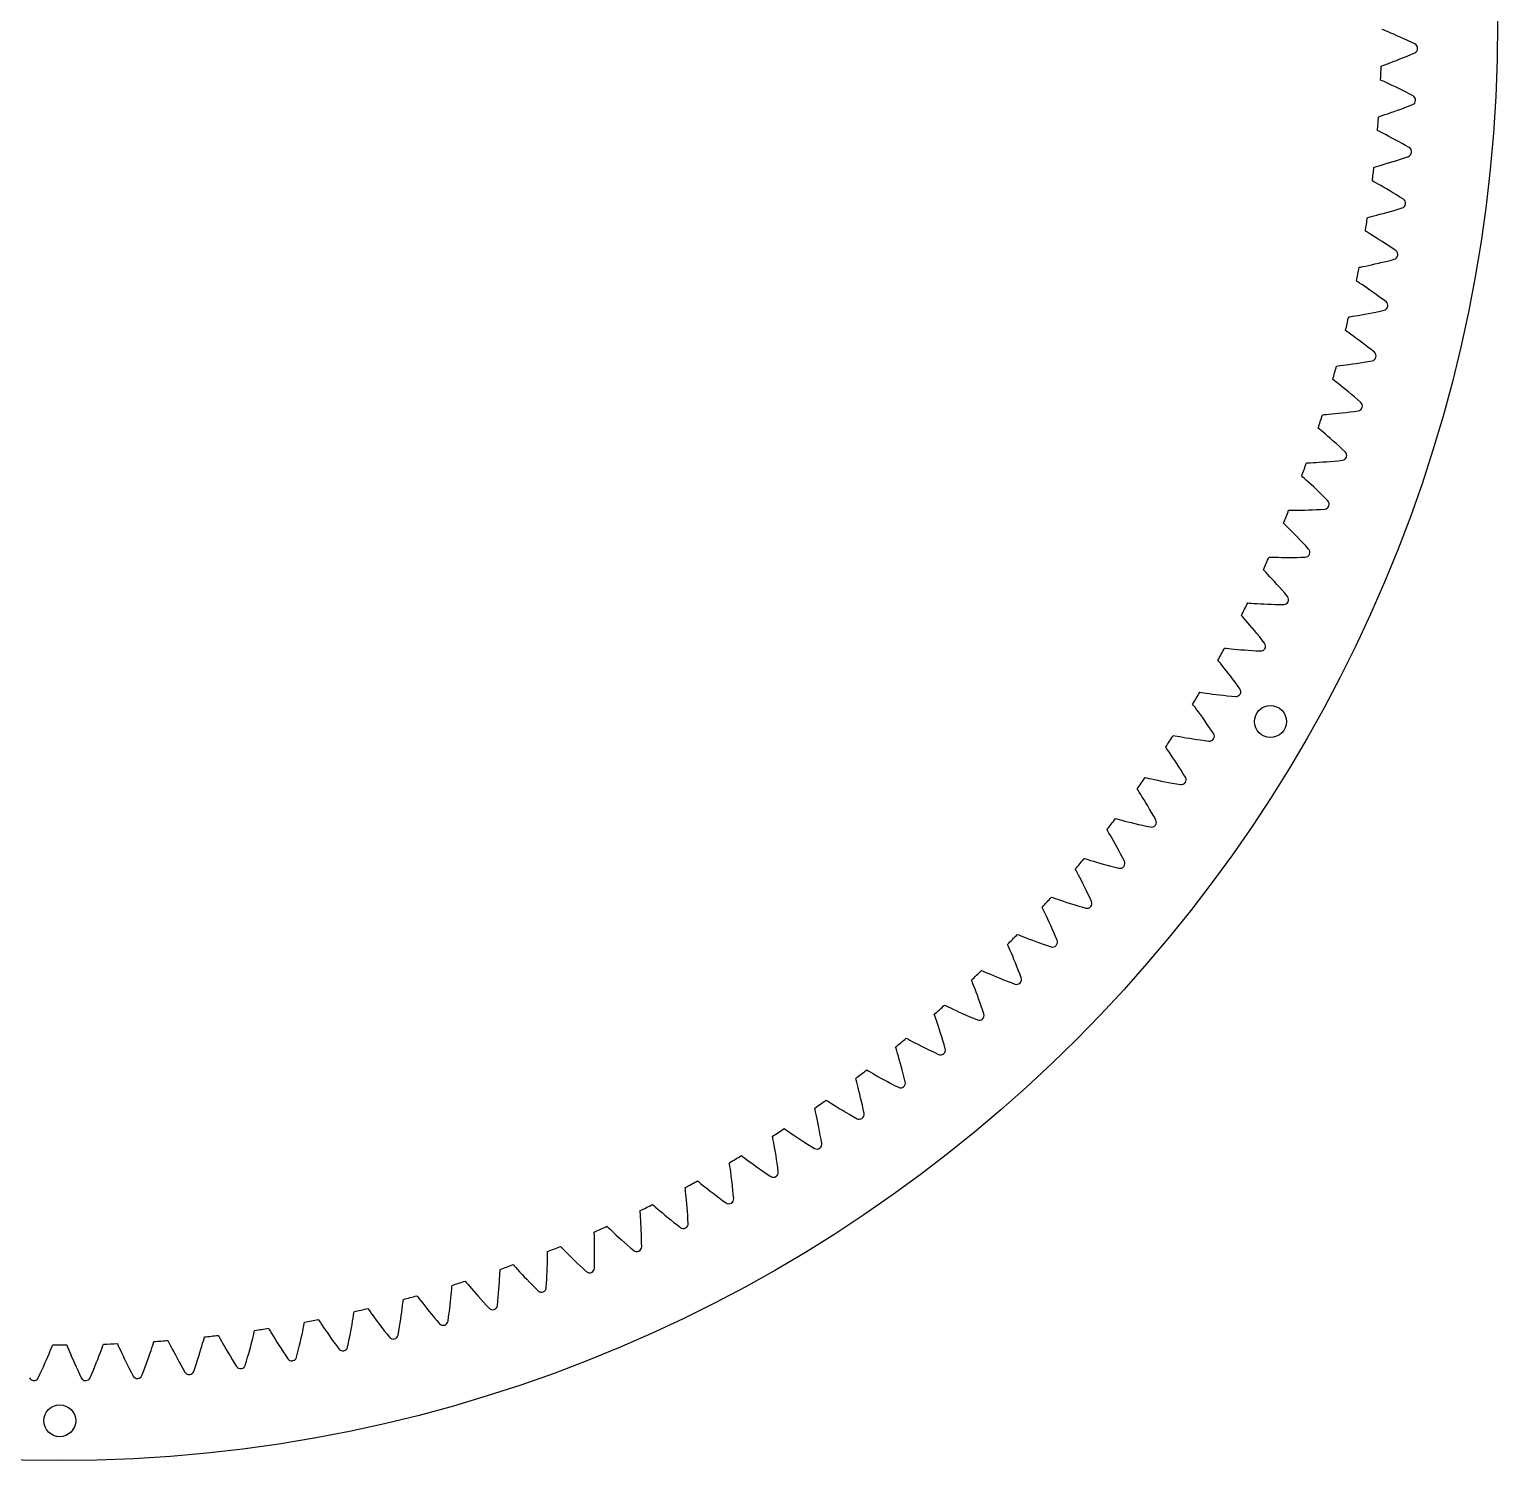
# Model space of a CAD drawing. Header units: millimetres. Extents: x -90 to 90, y -90 to 90.
# Drawn here: x -1.9 to 90.1, y -90.1 to -0.4 of the extents above; entities that cross this region are included whole.
import ezdxf

# ---------------------------------------------------------------- set-up
doc = ezdxf.new("R2010")
doc.units = ezdxf.units.MM

msp = doc.modelspace()

# ---------------------------------------------------------------- linework, layer by layer
at = {"layer": 'holes'}
for centre in [(75.853063, -43.793786), (0, -87.587573)]:
    msp.add_circle(centre, 1, dxfattribs=at)
at = {"layer": 'outer'}
msp.add_circle((0, 0), 90.087573, dxfattribs=at)
at = {"layer": 'output_ring'}
for p, q in [((82.928186, -0.474148), (82.836419, -0.437201)), ((83.062343, -0.528782), (82.928186, -0.474148)), ((83.219073, -0.593537), (83.062343, -0.528782)), ((83.392504, -0.666349), (83.219073, -0.593537)), ((83.57949, -0.746204), (83.392504, -0.666349)), ((83.778012, -0.832511), (83.57949, -0.746204)), ((83.986644, -0.924895), (83.778012, -0.832511)), ((84.204315, -1.023105), (83.986644, -0.924895)), ((84.430182, -1.12697), (84.204315, -1.023105)), ((84.663563, -1.236369), (84.430182, -1.12697)), ((84.903898, -1.350662), (84.663563, -1.236369)), ((82.792378, -2.735981), (82.885493, -2.702576)), ((82.885493, -2.702576), (83.021644, -2.653121)), ((83.021644, -2.653121), (83.180739, -2.594417)), ((83.180739, -2.594417), (83.356832, -2.528301)), ((83.356832, -2.528301), (83.54674, -2.455667)), ((83.54674, -2.455667), (83.748422, -2.377027)), ((83.748422, -2.377027), (83.960439, -2.292702)), ((83.960439, -2.292702), (84.181712, -2.202901)), ((84.181712, -2.202901), (84.411392, -2.107764)), ((84.411392, -2.107764), (84.648791, -2.007384)), ((84.648791, -2.007384), (84.893328, -1.902381)), ((82.84917, -3.650176), (82.758886, -3.609741)), ((82.981136, -3.709909), (82.84917, -3.650176)), ((83.135271, -3.780619), (82.981136, -3.709909)), ((83.305786, -3.860021), (83.135271, -3.780619)), ((83.489576, -3.946979), (83.305786, -3.860021)), ((83.684647, -4.040827), (83.489576, -3.946979)), ((83.889587, -4.141134), (83.684647, -4.040827)), ((84.103336, -4.24761), (83.889587, -4.141134)), ((84.32506, -4.36005), (84.103336, -4.24761)), ((84.554079, -4.478308), (84.32506, -4.36005)), ((84.789859, -4.601722), (84.554079, -4.478308)), ((83.595919, -5.583076), (83.811011, -5.506934)), ((83.811011, -5.506934), (84.035561, -5.425674)), ((84.035561, -5.425674), (84.268716, -5.339404)), ((84.268716, -5.339404), (84.509786, -5.248191)), ((84.509786, -5.248191), (84.758165, -5.152631)), ((82.626828, -5.905148), (82.721154, -5.875334)), ((82.721154, -5.875334), (82.859099, -5.83113)), ((82.859099, -5.83113), (83.020326, -5.778563)), ((83.020326, -5.778563), (83.198823, -5.71924)), ((83.198823, -5.71924), (83.391373, -5.653933)), ((83.391373, -5.653933), (83.595919, -5.583076)), ((82.648562, -6.820847), (82.559893, -6.776984)), ((82.778144, -6.885591), (82.648562, -6.820847)), ((82.929457, -6.962153), (82.778144, -6.885591)), ((83.096806, -7.048027), (82.929457, -6.962153)), ((83.27713, -7.141962), (83.096806, -7.048027)), ((83.468463, -7.243213), (83.27713, -7.141962)), ((83.669411, -7.351296), (83.468463, -7.243213)), ((83.878925, -7.465881), (83.669411, -7.351296)), ((84.096178, -7.58673), (83.878925, -7.465881)), ((84.3205, -7.713674), (84.096178, -7.58673)), ((84.55138, -7.846029), (84.3205, -7.713674)), ((82.340011, -9.065648), (82.43541, -9.039469)), ((82.43541, -9.039469), (82.574948, -9.000581)), ((82.574948, -9.000581), (82.73807, -8.954228)), ((82.73807, -8.954228), (82.918707, -8.901786)), ((82.918707, -8.901786), (83.113617, -8.843902)), ((83.113617, -8.843902), (83.320727, -8.780931)), ((83.320727, -8.780931), (83.538578, -8.713083)), ((83.538578, -8.713083), (83.766076, -8.640484)), ((83.766076, -8.640484), (84.002364, -8.563208)), ((84.002364, -8.563208), (84.246751, -8.481295)), ((84.246751, -8.481295), (84.498608, -8.395319)), ((82.326656, -9.981508), (82.239732, -9.93428)), ((82.453663, -10.051167), (82.326656, -9.981508)), ((82.601932, -10.133469), (82.453663, -10.051167)), ((82.765869, -10.22569), (82.601932, -10.133469)), ((82.942463, -10.326463), (82.765869, -10.22569)), ((83.129777, -10.434968), (82.942463, -10.326463)), ((83.326438, -10.550669), (83.129777, -10.434968)), ((83.531409, -10.673194), (83.326438, -10.550669)), ((83.743874, -10.802277), (83.531409, -10.673194)), ((83.963169, -10.937719), (83.743874, -10.802277)), ((84.188811, -11.07882), (83.963169, -10.937719)), ((82.923251, -11.965899), (83.143541, -11.906445)), ((83.143541, -11.906445), (83.373652, -11.842614)), ((83.373652, -11.842614), (83.612727, -11.774445)), ((83.612727, -11.774445), (83.860072, -11.701953)), ((83.860072, -11.701953), (84.115037, -11.625686)), ((81.932349, -12.212843), (82.028681, -12.190337)), ((82.028681, -12.190337), (82.169606, -12.156822)), ((82.169606, -12.156822), (82.334384, -12.116751)), ((82.334384, -12.116751), (82.516897, -12.071267)), ((82.516897, -12.071267), (82.713881, -12.020891)), ((82.713881, -12.020891), (82.923251, -11.965899)), ((81.883924, -13.127519), (81.798873, -13.076997)), ((82.008169, -13.201992), (81.883924, -13.127519)), ((82.153178, -13.289913), (82.008169, -13.201992)), ((82.313462, -13.388346), (82.153178, -13.289913)), ((82.486066, -13.495808), (82.313462, -13.388346)), ((82.669087, -13.611408), (82.486066, -13.495808)), ((82.861172, -13.734557), (82.669087, -13.611408)), ((83.0613, -13.864843), (82.861172, -13.734557)), ((83.268665, -14.001969), (83.0613, -13.864843)), ((83.482611, -14.145712), (83.268665, -14.001969)), ((83.702682, -14.295352), (83.482611, -14.145712)), ((81.404441, -15.342114), (81.501564, -15.323314)), ((81.501564, -15.323314), (81.643669, -15.295222)), ((81.643669, -15.295222), (81.80986, -15.261492)), ((81.80986, -15.261492), (81.993982, -15.223031)), ((81.993982, -15.223031), (82.192751, -15.180237)), ((82.192751, -15.180237), (82.404074, -15.133306)), ((82.404074, -15.133306), (82.626479, -15.082333)), ((82.626479, -15.082333), (82.858867, -15.027362)), ((82.858867, -15.027362), (83.100377, -14.9684)), ((83.100377, -14.9684), (83.350318, -14.905435)), ((83.350318, -14.905435), (83.608017, -14.838991)), ((81.321016, -16.254264), (81.237962, -16.200521)), ((81.442318, -16.333442), (81.321016, -16.254264)), ((81.583852, -16.426852), (81.442318, -16.333442)), ((81.740249, -16.531352), (81.583852, -16.426852)), ((81.90861, -16.645346), (81.740249, -16.531352)), ((82.087069, -16.767872), (81.90861, -16.645346)), ((82.274296, -16.898287), (82.087069, -16.767872)), ((82.469286, -17.036144), (82.274296, -16.898287)), ((82.671247, -17.181112), (82.469286, -17.036144)), ((82.87953, -17.332944), (82.671247, -17.181112)), ((83.093709, -17.490903), (82.87953, -17.332944)), ((80.997908, -18.411173), (81.16527, -18.383834)), ((81.16527, -18.383834), (81.35073, -18.352454)), ((81.35073, -18.352454), (81.550992, -18.317305)), ((81.550992, -18.317305), (81.763957, -18.278502)), ((81.763957, -18.278502), (81.988152, -18.236086)), ((81.988152, -18.236086), (82.222474, -18.190056)), ((82.222474, -18.190056), (82.466066, -18.140388)), ((82.466066, -18.140388), (82.718235, -18.087043)), ((82.718235, -18.087043), (82.97829, -18.030518)), ((80.638759, -19.357154), (80.557824, -19.300269)), ((80.75706, -18.448868), (80.854831, -18.433803)), ((80.854831, -18.433803), (80.997908, -18.411173)), ((80.756938, -19.440919), (80.638759, -19.357154)), ((80.894791, -19.539682), (80.756938, -19.440919)), ((81.04707, -19.650095), (80.894791, -19.539682)), ((81.210942, -19.770455), (81.04707, -19.650095)), ((81.384576, -19.899726), (81.210942, -19.770455)), ((81.566671, -20.037218), (81.384576, -19.899726)), ((81.756238, -20.182441), (81.566671, -20.037218)), ((81.952498, -20.335039), (81.756238, -20.182441)), ((82.154812, -20.494737), (81.952498, -20.335039)), ((82.362783, -20.660784), (82.154812, -20.494737)), ((79.991157, -21.528546), (80.089433, -21.517237)), ((80.089433, -21.517237), (80.233272, -21.500104)), ((80.233272, -21.500104), (80.401558, -21.479195)), ((80.401558, -21.479195), (80.588084, -21.454942)), ((80.588084, -21.454942), (80.789546, -21.427489)), ((80.789546, -21.427489), (81.003841, -21.396872)), ((81.003841, -21.396872), (81.229495, -21.363074)), ((81.229495, -21.363074), (81.465409, -21.326053)), ((81.465409, -21.326053), (81.710724, -21.285752)), ((81.710724, -21.285752), (81.964751, -21.242104)), ((81.964751, -21.242104), (82.22678, -21.195582)), ((79.838153, -22.431634), (79.759456, -22.371691)), ((79.953037, -22.519865), (79.838153, -22.431634)), ((80.087006, -22.623835), (79.953037, -22.519865)), ((80.234944, -22.74), (80.087006, -22.623835)), ((80.394085, -22.866549), (80.234944, -22.74)), ((80.562641, -23.002375), (80.394085, -22.866549)), ((80.739335, -23.14674), (80.562641, -23.002375)), ((80.923201, -23.299119), (80.739335, -23.14674)), ((81.113472, -23.459121), (80.923201, -23.299119)), ((81.309521, -23.626452), (81.113472, -23.459121)), ((81.51098, -23.800343), (81.309521, -23.626452)), ((79.107855, -24.576628), (79.206493, -24.569091)), ((79.206493, -24.569091), (79.350883, -24.557481)), ((79.350883, -24.557481), (79.519846, -24.543033)), ((79.519846, -24.543033), (79.707164, -24.525942)), ((79.707164, -24.525942), (79.909529, -24.506226)), ((79.909529, -24.506226), (80.12484, -24.483839)), ((80.12484, -24.483839), (80.351623, -24.458709)), ((80.351623, -24.458709), (80.588782, -24.430751)), ((80.588782, -24.430751), (80.835461, -24.399876)), ((80.835461, -24.399876), (81.090973, -24.365991)), ((81.090973, -24.365991), (81.354592, -24.329539)), ((78.920373, -25.473193), (78.84403, -25.410279)), ((79.031794, -25.565759), (78.920373, -25.473193)), ((79.161682, -25.674784), (79.031794, -25.565759)), ((79.305062, -25.796531), (79.161682, -25.674784)), ((79.459239, -25.929082), (79.305062, -25.796531)), ((79.622469, -26.071265), (79.459239, -25.929082)), ((79.793504, -26.222292), (79.622469, -26.071265)), ((79.971398, -26.381601), (79.793504, -26.222292)), ((80.155401, -26.548774), (79.971398, -26.381601)), ((80.344897, -26.723491), (80.155401, -26.548774)), ((78.108452, -27.588641), (78.207307, -27.584887)), ((78.207307, -27.584887), (78.352035, -27.578816)), ((78.352035, -27.578816), (78.521428, -27.57085)), ((78.521428, -27.57085), (78.709263, -27.560947)), ((78.709263, -27.560947), (78.912235, -27.548996)), ((78.912235, -27.548996), (79.128245, -27.534873)), ((79.128245, -27.534873), (79.355825, -27.518448)), ((79.355825, -27.518448), (79.59388, -27.499594)), ((79.59388, -27.499594), (79.84156, -27.47819)), ((79.84156, -27.47819), (80.098183, -27.454116)), ((80.098183, -27.454116), (80.363005, -27.427788)), ((80.539547, -26.904971), (80.344897, -26.723491)), ((77.886767, -28.477366), (77.81289, -28.411575)), ((77.99456, -28.574132), (77.886767, -28.477366)), ((78.120177, -28.688052), (77.99456, -28.574132)), ((78.258788, -28.815202), (78.120177, -28.688052)), ((78.407776, -28.953561), (78.258788, -28.815202)), ((78.565439, -29.101892), (78.407776, -28.953561)), ((78.730564, -29.259359), (78.565439, -29.101892)), ((78.902226, -29.425365), (78.730564, -29.259359)), ((79.079691, -29.599463), (78.902226, -29.425365)), ((79.262356, -29.78131), (79.079691, -29.599463)), ((79.449912, -29.970112), (79.262356, -29.78131)), ((76.994415, -30.560163), (77.09334, -30.560198)), ((77.09334, -30.560198), (77.238195, -30.559675)), ((77.238195, -30.559675), (77.407768, -30.558203)), ((77.407768, -30.558203), (77.595845, -30.555502)), ((77.595845, -30.555502), (77.799126, -30.551334)), ((77.799126, -30.551334), (78.015518, -30.545495)), ((78.015518, -30.545495), (78.24356, -30.537799)), ((78.24356, -30.537799), (78.482163, -30.528078)), ((78.482163, -30.528078), (78.730481, -30.516176)), ((78.730481, -30.516176), (78.987838, -30.501949)), ((78.987838, -30.501949), (79.253474, -30.485784)), ((76.738851, -31.439745), (76.667548, -31.371172)), ((76.842859, -31.540569), (76.738851, -31.439745)), ((76.96402, -31.659217), (76.842859, -31.540569)), ((77.09766, -31.791582), (76.96402, -31.659217)), ((77.241238, -31.935546), (77.09766, -31.791582)), ((77.393105, -32.089807), (77.241238, -31.935546)), ((77.552077, -32.253484), (77.393105, -32.089807)), ((77.717254, -32.425943), (77.552077, -32.253484)), ((77.88792, -32.606711), (77.717254, -32.425943)), ((78.063486, -32.795421), (77.88792, -32.606711)), ((78.243673, -32.991269), (78.063486, -32.795421)), ((75.767377, -33.486834), (75.866229, -33.490658)), ((75.866229, -33.490658), (76.010997, -33.495684)), ((76.010997, -33.495684), (76.180502, -33.500708)), ((76.180502, -33.500708), (76.368544, -33.505212)), ((76.368544, -33.505212), (76.571836, -33.508834)), ((76.571836, -33.508834), (76.788293, -33.511288)), ((76.788293, -33.511288), (77.016462, -33.512332)), ((77.016462, -33.512332), (77.255262, -33.511757)), ((77.255262, -33.511757), (77.503854, -33.509375)), ((77.503854, -33.509375), (77.761567, -33.505017)), ((77.761567, -33.505017), (78.027627, -33.499038)), ((75.47831, -34.355982), (75.409687, -34.284728)), ((75.57838, -34.460715), (75.47831, -34.355982)), ((75.694908, -34.583917), (75.57838, -34.460715)), ((75.823379, -34.721304), (75.694908, -34.583917)), ((75.961338, -34.870662), (75.823379, -34.721304)), ((76.107185, -35.030627), (75.961338, -34.870662)), ((76.259771, -35.200272), (76.107185, -35.030627)), ((76.418222, -35.378932), (76.259771, -35.200272)), ((76.581838, -35.566104), (76.418222, -35.378932)), ((76.750047, -35.7614), (76.581838, -35.566104)), ((76.9226, -35.964006), (76.750047, -35.7614)), ((74.42914, -36.364358), (74.527773, -36.371966)), ((74.527773, -36.371966), (74.672242, -36.382533)), ((74.672242, -36.382533), (74.841431, -36.394046)), ((74.841431, -36.394046), (75.029162, -36.40575)), ((75.029162, -36.40575), (75.232166, -36.417156)), ((75.232166, -36.417156), (75.44837, -36.427898)), ((75.44837, -36.427898), (75.676332, -36.437681)), ((75.676332, -36.437681), (75.914979, -36.446253)), ((75.914979, -36.446253), (76.16348, -36.453395)), ((76.16348, -36.453395), (76.42117, -36.458911)), ((76.42117, -36.458911), (76.687264, -36.463127)), ((74.106995, -37.221796), (74.041151, -37.147967)), ((74.20298, -37.330286), (74.106995, -37.221796)), ((74.314703, -37.457861), (74.20298, -37.330286)), ((74.437818, -37.600067), (74.314703, -37.457861)), ((74.569955, -37.7546), (74.437818, -37.600067)), ((74.709567, -37.920034), (74.569955, -37.7546)), ((74.855544, -38.095399), (74.709567, -37.920034)), ((75.007035, -38.279997), (74.855544, -38.095399)), ((75.163362, -38.473298), (75.007035, -38.279997)), ((75.323967, -38.674894), (75.163362, -38.473298)), ((72.981668, -39.188513), (73.079937, -39.199893)), ((73.079937, -39.199893), (73.223896, -39.215986)), ((73.223896, -39.215986), (73.392519, -39.233971)), ((73.392519, -39.233971), (73.579665, -39.252857)), ((73.579665, -39.252857), (73.782082, -39.27203)), ((73.782082, -39.27203), (73.997717, -39.291045)), ((73.997717, -39.291045), (74.225137, -39.309553)), ((74.225137, -39.309553), (74.46328, -39.32726)), ((74.46328, -39.32726), (74.711325, -39.343914)), ((74.711325, -39.343914), (74.968615, -39.359296)), ((74.968615, -39.359296), (75.234352, -39.373701)), ((75.488633, -38.88396), (75.323967, -38.674894)), ((72.626917, -40.032983), (72.563949, -39.956685)), ((72.718676, -40.145069), (72.626917, -40.032983)), ((72.825431, -40.27683), (72.718676, -40.145069)), ((72.943009, -40.423648), (72.825431, -40.27683)), ((73.06913, -40.583128), (72.943009, -40.423648)), ((73.202303, -40.753788), (73.06913, -40.583128)), ((73.341455, -40.934616), (73.202303, -40.753788)), ((73.485765, -41.12488), (73.341455, -40.934616)), ((73.634573, -41.324028), (73.485765, -41.12488)), ((73.787339, -41.531627), (73.634573, -41.324028)), ((71.427086, -41.955153), (71.524847, -41.970289)), ((71.524847, -41.970289), (71.668083, -41.991884)), ((71.668083, -41.991884), (71.835894, -42.016315)), ((71.835894, -42.016315), (72.022179, -42.042354)), ((72.022179, -42.042354), (72.223714, -42.069266)), ((72.223714, -42.069266), (72.438462, -42.096528)), ((72.438462, -42.096528), (72.665005, -42.123732)), ((72.665005, -42.123732), (72.902296, -42.150548)), ((72.902296, -42.150548), (73.149521, -42.176691)), ((73.149521, -42.176691), (73.406033, -42.201916)), ((73.406033, -42.201916), (73.671023, -42.22649)), ((73.943876, -41.746848), (73.787339, -41.531627)), ((71.04025, -42.785415), (70.98025, -42.706762)), ((71.127648, -42.900934), (71.04025, -42.785415)), ((71.229277, -43.036687), (71.127648, -42.900934)), ((71.341146, -43.187901), (71.229277, -43.036687)), ((71.461065, -43.352095), (71.341146, -43.187901)), ((71.587604, -43.52773), (71.461065, -43.352095)), ((71.719728, -43.713756), (71.587604, -43.52773)), ((71.856644, -43.909408), (71.719728, -43.713756)), ((71.997716, -44.114109), (71.856644, -43.909408)), ((72.142417, -44.327408), (71.997716, -44.114109)), ((69.767674, -44.660218), (69.864783, -44.679087)), ((69.864783, -44.679087), (70.007088, -44.706153)), ((70.007088, -44.706153), (70.17384, -44.736993)), ((70.17384, -44.736993), (70.358991, -44.770149)), ((70.358991, -44.770149), (70.559347, -44.804761)), ((70.559347, -44.804761), (70.772893, -44.840228)), ((70.772893, -44.840228), (70.998228, -44.87609)), ((70.998228, -44.87609), (71.234317, -44.911974)), ((71.234317, -44.911974), (71.48036, -44.947568)), ((71.48036, -44.947568), (71.735718, -44.9826)), ((71.735718, -44.9826), (71.999572, -45.017305)), ((72.290596, -44.548466), (72.142417, -44.327408)), ((69.349321, -45.475054), (69.292378, -45.39416)), ((69.43223, -45.593836), (69.349321, -45.475054)), ((69.528585, -45.733382), (69.43223, -45.593836)), ((69.634579, -45.888769), (69.528585, -45.733382)), ((69.748122, -46.057436), (69.634579, -45.888769)), ((69.867841, -46.23779), (69.748122, -46.057436)), ((69.992743, -46.428739), (69.867841, -46.23779)), ((70.122064, -46.629492), (69.992743, -46.428739)), ((70.255191, -46.839447), (70.122064, -46.629492)), ((70.391617, -47.058131), (70.255191, -46.839447)), ((68.005869, -47.299738), (68.102184, -47.322313)), ((68.102184, -47.322313), (68.243347, -47.354809)), ((68.243347, -47.354809), (68.408796, -47.392014)), ((68.408796, -47.392014), (68.592541, -47.432238)), ((68.592541, -47.432238), (68.791424, -47.474498)), ((68.791424, -47.474498), (69.003455, -47.518118)), ((69.003455, -47.518118), (69.227252, -47.562585)), ((69.227252, -47.562585), (69.461793, -47.607486)), ((69.461793, -47.607486), (69.706292, -47.652477)), ((69.706292, -47.652477), (69.96012, -47.697265)), ((69.96012, -47.697265), (70.222452, -47.74205)), ((70.53122, -47.284703), (70.391617, -47.058131)), ((67.556612, -48.097952), (67.502809, -48.014937)), ((67.634911, -48.219822), (67.556612, -48.097952)), ((67.72585, -48.362957), (67.634911, -48.219822)), ((67.825815, -48.52229), (67.72585, -48.362957)), ((67.932814, -48.695182), (67.825815, -48.52229)), ((68.045537, -48.879989), (67.932814, -48.695182)), ((68.163033, -49.075582), (68.045537, -48.879989)), ((68.28457, -49.281141), (68.163033, -49.075582)), ((68.409558, -49.496041), (68.28457, -49.281141)), ((68.537507, -49.71979), (68.409558, -49.496041)), ((65.664755, -50.65026), (65.614171, -50.565245)), ((66.144256, -49.869839), (66.239636, -49.896087)), ((66.239636, -49.896087), (66.379451, -49.933966)), ((66.379451, -49.933966), (66.543352, -49.977481)), ((66.543352, -49.977481), (66.725422, -50.024713)), ((66.725422, -50.024713), (66.92254, -50.07456)), ((66.92254, -50.07456), (67.132745, -50.12627)), ((67.132745, -50.12627), (67.354674, -50.179276)), ((67.354674, -50.179276), (67.587324, -50.233127)), ((67.587324, -50.233127), (67.82992, -50.287451)), ((67.82992, -50.287451), (68.081846, -50.341927)), ((68.081846, -50.341927), (68.34227, -50.396728)), ((68.66833, -49.951543), (68.537507, -49.71979)), ((65.738328, -50.77504), (65.664755, -50.65026)), ((65.823718, -50.921552), (65.738328, -50.77504)), ((65.917507, -51.084598), (65.823718, -50.921552)), ((66.017805, -51.261461), (65.917507, -51.084598)), ((66.123366, -51.45045), (66.017805, -51.261461)), ((66.233285, -51.6504), (66.123366, -51.45045)), ((64.185566, -52.36675), (64.279871, -52.396632)), ((64.279871, -52.396632), (64.418133, -52.439838)), ((66.346859, -51.860464), (66.233285, -51.6504)), ((66.463524, -52.079993), (66.346859, -51.860464)), ((66.582809, -52.308479), (66.463524, -52.079993)), ((66.704659, -52.545072), (66.582809, -52.308479)), ((63.676525, -53.128231), (63.629235, -53.041341)), ((63.745265, -53.255738), (63.676525, -53.128231)), ((63.824981, -53.405413), (63.745265, -53.255738)), ((64.418133, -52.439838), (64.580248, -52.489599)), ((64.580248, -52.489599), (64.760374, -52.54377)), ((64.760374, -52.54377), (64.955439, -52.601131)), ((64.955439, -52.601131), (65.163509, -52.660854)), ((65.163509, -52.660854), (65.383245, -52.722321)), ((65.383245, -52.722321), (65.613661, -52.785044)), ((65.613661, -52.785044), (65.853998, -52.84862)), ((65.853998, -52.84862), (66.103653, -52.912706)), ((66.103653, -52.912706), (66.361787, -52.977442)), ((63.912455, -53.571932), (63.824981, -53.405413)), ((64.005906, -53.752507), (63.912455, -53.571932)), ((64.104151, -53.9454), (64.005906, -53.752507)), ((64.20633, -54.149414), (64.104151, -53.9454)), ((64.311775, -54.363674), (64.20633, -54.149414)), ((62.132676, -54.786805), (62.225767, -54.820277)), ((62.225767, -54.820277), (62.362272, -54.868747)), ((62.362272, -54.868747), (62.522362, -54.924681)), ((62.522362, -54.924681), (62.700282, -54.985712)), ((62.700282, -54.985712), (62.893006, -55.050502)), ((62.893006, -55.050502), (63.098636, -55.118151)), ((63.098636, -55.118151), (63.315856, -55.18799)), ((63.315856, -55.18799), (63.543701, -55.259492)), ((64.419946, -54.58751), (64.311775, -54.363674)), ((64.530392, -54.820398), (64.419946, -54.58751)), ((64.64309, -55.061484), (64.530392, -54.820398)), ((61.594842, -55.52823), (61.550914, -55.439592)), ((61.658647, -55.658276), (61.594842, -55.52823)), ((61.732572, -55.810895), (61.658647, -55.658276)), ((61.813604, -55.980641), (61.732572, -55.810895)), ((61.900069, -56.164664), (61.813604, -55.980641)), ((63.543701, -55.259492), (63.781426, -55.332227)), ((63.781426, -55.332227), (64.028444, -55.405829)), ((64.028444, -55.405829), (64.283908, -55.480404)), ((61.990854, -56.361178), (61.900069, -56.164664)), ((62.085143, -56.568956), (61.990854, -56.361178)), ((62.182304, -56.787097), (62.085143, -56.568956)), ((62.281822, -57.014913), (62.182304, -56.787097)), ((62.383267, -57.25186), (62.281822, -57.014913)), ((59.422759, -57.846733), (59.382259, -57.756478)), ((59.481537, -57.979127), (59.422759, -57.846733)), ((59.988598, -57.126453), (60.080338, -57.163466)), ((60.080338, -57.163466), (60.214887, -57.217129)), ((60.214887, -57.217129), (60.372717, -57.279154)), ((60.372717, -57.279154), (60.548168, -57.346954)), ((60.548168, -57.346954), (60.738269, -57.419079)), ((60.738269, -57.419079), (60.941157, -57.494554)), ((60.941157, -57.494554), (61.155543, -57.572662)), ((61.155543, -57.572662), (61.380482, -57.652839)), ((61.380482, -57.652839), (61.615247, -57.734626)), ((61.615247, -57.734626), (61.859264, -57.817635)), ((61.859264, -57.817635), (62.111684, -57.901941)), ((62.486648, -57.497086), (62.383267, -57.25186)), ((59.549561, -58.134466), (59.481537, -57.979127)), ((59.624032, -58.307192), (59.549561, -58.134466)), ((59.703385, -58.494391), (59.624032, -58.307192)), ((59.786576, -58.694239), (59.703385, -58.494391)), ((59.872838, -58.905476), (59.786576, -58.694239)), ((57.756478, -59.382259), (57.846733, -59.422759)), ((57.846733, -59.422759), (57.979127, -59.481537)), ((57.979127, -59.481537), (58.134466, -59.549561)), ((58.134466, -59.549561), (58.307192, -59.624032)), ((58.307192, -59.624032), (58.494391, -59.703385)), ((58.494391, -59.703385), (58.694239, -59.786576)), ((58.694239, -59.786576), (58.905476, -59.872838)), ((59.961573, -59.127178), (59.872838, -58.905476)), ((60.052292, -59.358638), (59.961573, -59.127178)), ((60.144586, -59.599297), (60.052292, -59.358638)), ((60.238499, -59.848303), (60.144586, -59.599297)), ((57.163466, -60.080338), (57.126453, -59.988598)), ((57.217129, -60.214887), (57.163466, -60.080338)), ((57.279154, -60.372717), (57.217129, -60.214887)), ((57.346954, -60.548168), (57.279154, -60.372717)), ((57.419079, -60.738269), (57.346954, -60.548168)), ((58.905476, -59.872838), (59.127178, -59.961573)), ((59.127178, -59.961573), (59.358638, -60.052292)), ((59.358638, -60.052292), (59.599297, -60.144586)), ((59.599297, -60.144586), (59.848303, -60.238499)), ((55.439592, -61.550914), (55.52823, -61.594842)), ((55.52823, -61.594842), (55.658276, -61.658647)), ((57.494554, -60.941157), (57.419079, -60.738269)), ((57.572662, -61.155543), (57.494554, -60.941157)), ((57.652839, -61.380482), (57.572662, -61.155543)), ((57.734626, -61.615247), (57.652839, -61.380482)), ((57.817635, -61.859264), (57.734626, -61.615247)), ((54.820277, -62.225767), (54.786805, -62.132676)), ((54.868747, -62.362272), (54.820277, -62.225767)), ((54.924681, -62.522362), (54.868747, -62.362272)), ((54.985712, -62.700282), (54.924681, -62.522362)), ((55.658276, -61.658647), (55.810895, -61.732572)), ((55.810895, -61.732572), (55.980641, -61.813604)), ((55.980641, -61.813604), (56.164664, -61.900069)), ((56.164664, -61.900069), (56.361178, -61.990854)), ((56.361178, -61.990854), (56.568956, -62.085143)), ((56.568956, -62.085143), (56.787097, -62.182304)), ((56.787097, -62.182304), (57.014913, -62.281822)), ((57.014913, -62.281822), (57.25186, -62.383267)), ((57.25186, -62.383267), (57.497086, -62.486648)), ((57.901941, -62.111684), (57.817635, -61.859264)), ((55.050502, -62.893006), (54.985712, -62.700282)), ((55.118151, -63.098636), (55.050502, -62.893006)), ((55.18799, -63.315856), (55.118151, -63.098636)), ((55.259492, -63.543701), (55.18799, -63.315856)), ((52.396632, -64.279871), (52.36675, -64.185566)), ((52.439838, -64.418133), (52.396632, -64.279871)), ((53.041341, -63.629235), (53.128231, -63.676525)), ((53.128231, -63.676525), (53.255738, -63.745265)), ((53.255738, -63.745265), (53.405413, -63.824981)), ((53.405413, -63.824981), (53.571932, -63.912455)), ((53.571932, -63.912455), (53.752507, -64.005906)), ((53.752507, -64.005906), (53.9454, -64.104151)), ((53.9454, -64.104151), (54.149414, -64.20633)), ((54.149414, -64.20633), (54.363674, -64.311775)), ((54.363674, -64.311775), (54.58751, -64.419946)), ((55.332227, -63.781426), (55.259492, -63.543701)), ((55.405829, -64.028444), (55.332227, -63.781426)), ((55.480404, -64.283908), (55.405829, -64.028444)), ((52.489599, -64.580248), (52.439838, -64.418133)), ((52.54377, -64.760374), (52.489599, -64.580248)), ((52.601131, -64.955439), (52.54377, -64.760374)), ((52.660854, -65.163509), (52.601131, -64.955439)), ((52.722321, -65.383245), (52.660854, -65.163509)), ((54.58751, -64.419946), (54.820398, -64.530392)), ((54.820398, -64.530392), (55.061484, -64.64309)), ((49.896087, -66.239636), (49.869839, -66.144256)), ((50.565245, -65.614171), (50.65026, -65.664755)), ((50.65026, -65.664755), (50.77504, -65.738328)), ((50.77504, -65.738328), (50.921552, -65.823718)), ((50.921552, -65.823718), (51.084598, -65.917507)), ((51.084598, -65.917507), (51.261461, -66.017805)), ((51.261461, -66.017805), (51.45045, -66.123366)), ((51.45045, -66.123366), (51.6504, -66.233285)), ((52.785044, -65.613661), (52.722321, -65.383245)), ((52.84862, -65.853998), (52.785044, -65.613661)), ((52.912706, -66.103653), (52.84862, -65.853998)), ((52.977442, -66.361787), (52.912706, -66.103653)), ((49.933966, -66.379451), (49.896087, -66.239636)), ((49.977481, -66.543352), (49.933966, -66.379451)), ((50.024713, -66.725422), (49.977481, -66.543352)), ((50.07456, -66.92254), (50.024713, -66.725422)), ((50.12627, -67.132745), (50.07456, -66.92254)), ((50.179276, -67.354674), (50.12627, -67.132745)), ((51.6504, -66.233285), (51.860464, -66.346859)), ((51.860464, -66.346859), (52.079993, -66.463524)), ((52.079993, -66.463524), (52.308479, -66.582809)), ((52.308479, -66.582809), (52.545072, -66.704659)), ((47.322313, -68.102184), (47.299738, -68.005869)), ((48.014937, -67.502809), (48.097952, -67.556612)), ((48.097952, -67.556612), (48.219822, -67.634911)), ((48.219822, -67.634911), (48.362957, -67.72585)), ((48.362957, -67.72585), (48.52229, -67.825815)), ((48.52229, -67.825815), (48.695182, -67.932814)), ((48.695182, -67.932814), (48.879989, -68.045537)), ((48.879989, -68.045537), (49.075582, -68.163033)), ((50.233127, -67.587324), (50.179276, -67.354674)), ((50.287451, -67.82992), (50.233127, -67.587324)), ((50.341927, -68.081846), (50.287451, -67.82992)), ((47.354809, -68.243347), (47.322313, -68.102184)), ((47.392014, -68.408796), (47.354809, -68.243347)), ((47.432238, -68.592541), (47.392014, -68.408796)), ((47.474498, -68.791424), (47.432238, -68.592541)), ((47.518118, -69.003455), (47.474498, -68.791424)), ((49.075582, -68.163033), (49.281141, -68.28457)), ((49.281141, -68.28457), (49.496041, -68.409558)), ((49.496041, -68.409558), (49.71979, -68.537507)), ((49.71979, -68.537507), (49.951543, -68.66833)), ((50.396728, -68.34227), (50.341927, -68.081846)), ((44.679087, -69.864783), (44.660218, -69.767674)), ((44.706153, -70.007088), (44.679087, -69.864783)), ((45.39416, -69.292378), (45.475054, -69.349321)), ((45.475054, -69.349321), (45.593836, -69.43223)), ((45.593836, -69.43223), (45.733382, -69.528585)), ((45.733382, -69.528585), (45.888769, -69.634579)), ((45.888769, -69.634579), (46.057436, -69.748122)), ((46.057436, -69.748122), (46.23779, -69.867841)), ((46.23779, -69.867841), (46.428739, -69.992743)), ((47.562585, -69.227252), (47.518118, -69.003455)), ((47.607486, -69.461793), (47.562585, -69.227252)), ((47.652477, -69.706292), (47.607486, -69.461793)), ((47.697265, -69.96012), (47.652477, -69.706292)), ((44.736993, -70.17384), (44.706153, -70.007088)), ((44.770149, -70.358991), (44.736993, -70.17384)), ((44.804761, -70.559347), (44.770149, -70.358991)), ((44.840228, -70.772893), (44.804761, -70.559347)), ((44.87609, -70.998228), (44.840228, -70.772893)), ((46.428739, -69.992743), (46.629492, -70.122064)), ((46.629492, -70.122064), (46.839447, -70.255191)), ((46.839447, -70.255191), (47.058131, -70.391617)), ((47.058131, -70.391617), (47.284703, -70.53122)), ((47.74205, -70.222452), (47.697265, -69.96012)), ((41.970289, -71.524847), (41.955153, -71.427086)), ((41.991884, -71.668083), (41.970289, -71.524847)), ((42.016315, -71.835894), (41.991884, -71.668083)), ((42.706762, -70.98025), (42.785415, -71.04025)), ((42.785415, -71.04025), (42.900934, -71.127648)), ((42.900934, -71.127648), (43.036687, -71.229277)), ((43.036687, -71.229277), (43.187901, -71.341146)), ((43.187901, -71.341146), (43.352095, -71.461065)), ((43.352095, -71.461065), (43.52773, -71.587604)), ((43.52773, -71.587604), (43.713756, -71.719728)), ((43.713756, -71.719728), (43.909408, -71.856644)), ((44.911974, -71.234317), (44.87609, -70.998228)), ((44.947568, -71.48036), (44.911974, -71.234317)), ((44.9826, -71.735718), (44.947568, -71.48036)), ((45.017305, -71.999572), (44.9826, -71.735718)), ((39.956685, -72.563949), (40.032983, -72.626917)), ((40.032983, -72.626917), (40.145069, -72.718676)), ((42.042354, -72.022179), (42.016315, -71.835894)), ((42.069266, -72.223714), (42.042354, -72.022179)), ((42.096528, -72.438462), (42.069266, -72.223714)), ((42.123732, -72.665005), (42.096528, -72.438462)), ((42.150548, -72.902296), (42.123732, -72.665005)), ((43.909408, -71.856644), (44.114109, -71.997716)), ((44.114109, -71.997716), (44.327408, -72.142417)), ((44.327408, -72.142417), (44.548466, -72.290596)), ((39.199893, -73.079937), (39.188513, -72.981668)), ((39.215986, -73.223896), (39.199893, -73.079937)), ((39.233971, -73.392519), (39.215986, -73.223896)), ((39.252857, -73.579665), (39.233971, -73.392519)), ((39.27203, -73.782082), (39.252857, -73.579665)), ((40.145069, -72.718676), (40.27683, -72.825431)), ((40.27683, -72.825431), (40.423648, -72.943009)), ((40.423648, -72.943009), (40.583128, -73.06913)), ((40.583128, -73.06913), (40.753788, -73.202303)), ((40.753788, -73.202303), (40.934616, -73.341455)), ((40.934616, -73.341455), (41.12488, -73.485765)), ((41.12488, -73.485765), (41.324028, -73.634573)), ((42.176691, -73.149521), (42.150548, -72.902296)), ((42.201916, -73.406033), (42.176691, -73.149521)), ((42.22649, -73.671023), (42.201916, -73.406033)), ((36.371966, -74.527773), (36.364358, -74.42914)), ((37.147967, -74.041151), (37.221796, -74.106995)), ((37.221796, -74.106995), (37.330286, -74.20298)), ((37.330286, -74.20298), (37.457861, -74.314703)), ((37.457861, -74.314703), (37.600067, -74.437818)), ((37.600067, -74.437818), (37.7546, -74.569955)), ((39.291045, -73.997717), (39.27203, -73.782082)), ((39.309553, -74.225137), (39.291045, -73.997717)), ((39.32726, -74.46328), (39.309553, -74.225137)), ((39.343914, -74.711325), (39.32726, -74.46328)), ((41.324028, -73.634573), (41.531627, -73.787339)), ((41.531627, -73.787339), (41.746848, -73.943876)), ((34.284728, -75.409687), (34.355982, -75.47831)), ((36.382533, -74.672242), (36.371966, -74.527773)), ((36.394046, -74.841431), (36.382533, -74.672242)), ((36.40575, -75.029162), (36.394046, -74.841431)), ((36.417156, -75.232166), (36.40575, -75.029162)), ((36.427898, -75.44837), (36.417156, -75.232166)), ((37.7546, -74.569955), (37.920034, -74.709567)), ((37.920034, -74.709567), (38.095399, -74.855544)), ((38.095399, -74.855544), (38.279997, -75.007035)), ((38.279997, -75.007035), (38.473298, -75.163362)), ((38.473298, -75.163362), (38.674894, -75.323967)), ((38.674894, -75.323967), (38.88396, -75.488633)), ((39.359296, -74.968615), (39.343914, -74.711325)), ((39.373701, -75.234352), (39.359296, -74.968615)), ((33.490658, -75.866229), (33.486834, -75.767377)), ((33.495684, -76.010997), (33.490658, -75.866229)), ((33.500708, -76.180502), (33.495684, -76.010997)), ((33.505212, -76.368544), (33.500708, -76.180502)), ((34.355982, -75.47831), (34.460715, -75.57838)), ((34.460715, -75.57838), (34.583917, -75.694908)), ((34.583917, -75.694908), (34.721304, -75.823379)), ((34.721304, -75.823379), (34.870662, -75.961338)), ((34.870662, -75.961338), (35.030627, -76.107185)), ((35.030627, -76.107185), (35.200272, -76.259771)), ((35.200272, -76.259771), (35.378932, -76.418222)), ((36.437681, -75.676332), (36.427898, -75.44837)), ((36.446253, -75.914979), (36.437681, -75.676332)), ((36.453395, -76.16348), (36.446253, -75.914979)), ((36.458911, -76.42117), (36.453395, -76.16348)), ((30.558203, -77.407768), (30.559675, -77.238195)), ((30.559675, -77.238195), (30.560198, -77.09334)), ((30.560198, -77.09334), (30.560163, -76.994415)), ((31.371172, -76.667548), (31.439745, -76.738851)), ((31.439745, -76.738851), (31.540569, -76.842859)), ((31.540569, -76.842859), (31.659217, -76.96402)), ((31.659217, -76.96402), (31.791582, -77.09766)), ((31.791582, -77.09766), (31.935546, -77.241238)), ((31.935546, -77.241238), (32.089807, -77.393105)), ((33.508834, -76.571836), (33.505212, -76.368544)), ((33.511288, -76.788293), (33.508834, -76.571836)), ((33.509375, -77.503854), (33.511757, -77.255262)), ((33.512332, -77.016462), (33.511288, -76.788293)), ((33.511757, -77.255262), (33.512332, -77.016462)), ((35.378932, -76.418222), (35.566104, -76.581838)), ((35.566104, -76.581838), (35.7614, -76.750047)), ((35.7614, -76.750047), (35.964006, -76.9226)), ((36.463127, -76.687264), (36.458911, -76.42117)), ((27.584887, -78.207307), (27.588641, -78.108452)), ((28.411575, -77.81289), (28.477366, -77.886767)), ((28.477366, -77.886767), (28.574132, -77.99456)), ((28.574132, -77.99456), (28.688052, -78.120177)), ((28.688052, -78.120177), (28.815202, -78.258788)), ((30.537799, -78.24356), (30.545495, -78.015518)), ((30.545495, -78.015518), (30.551334, -77.799126)), ((30.551334, -77.799126), (30.555502, -77.595845)), ((30.555502, -77.595845), (30.558203, -77.407768)), ((32.089807, -77.393105), (32.253484, -77.552077)), ((32.253484, -77.552077), (32.425943, -77.717254)), ((32.425943, -77.717254), (32.606711, -77.88792)), ((32.606711, -77.88792), (32.795421, -78.063486)), ((32.795421, -78.063486), (32.991269, -78.243673)), ((33.499038, -78.027627), (33.505017, -77.761567)), ((33.505017, -77.761567), (33.509375, -77.503854)), ((24.569091, -79.206493), (24.576628, -79.107855)), ((25.410279, -78.84403), (25.473193, -78.920373)), ((25.473193, -78.920373), (25.565759, -79.031794)), ((25.565759, -79.031794), (25.674784, -79.161682)), ((27.534873, -79.128245), (27.548996, -78.912235)), ((27.548996, -78.912235), (27.560947, -78.709263)), ((27.560947, -78.709263), (27.57085, -78.521428)), ((27.57085, -78.521428), (27.578816, -78.352035)), ((27.578816, -78.352035), (27.584887, -78.207307)), ((28.815202, -78.258788), (28.953561, -78.407776)), ((28.953561, -78.407776), (29.101892, -78.565439)), ((29.101892, -78.565439), (29.259359, -78.730564)), ((29.259359, -78.730564), (29.425365, -78.902226)), ((29.425365, -78.902226), (29.599463, -79.079691)), ((29.599463, -79.079691), (29.78131, -79.262356)), ((30.485784, -79.253474), (30.501949, -78.987838)), ((30.501949, -78.987838), (30.516176, -78.730481)), ((30.516176, -78.730481), (30.528078, -78.482163)), ((30.528078, -78.482163), (30.537799, -78.24356)), ((21.517237, -80.089433), (21.528546, -79.991157)), ((22.371691, -79.759456), (22.431634, -79.838153)), ((22.431634, -79.838153), (22.519865, -79.953037)), ((22.519865, -79.953037), (22.623835, -80.087006)), ((24.483839, -80.12484), (24.506226, -79.909529)), ((24.506226, -79.909529), (24.525942, -79.707164)), ((24.525942, -79.707164), (24.543033, -79.519846)), ((24.543033, -79.519846), (24.557481, -79.350883)), ((24.557481, -79.350883), (24.569091, -79.206493)), ((25.674784, -79.161682), (25.796531, -79.305062)), ((25.796531, -79.305062), (25.929082, -79.459239)), ((25.929082, -79.459239), (26.071265, -79.622469)), ((26.071265, -79.622469), (26.222292, -79.793504)), ((26.222292, -79.793504), (26.381601, -79.971398)), ((26.381601, -79.971398), (26.548774, -80.155401)), ((27.454116, -80.098183), (27.47819, -79.84156)), ((27.47819, -79.84156), (27.499594, -79.59388)), ((27.499594, -79.59388), (27.518448, -79.355825)), ((27.518448, -79.355825), (27.534873, -79.128245)), ((29.78131, -79.262356), (29.970112, -79.449912)), ((18.411173, -80.997908), (18.433803, -80.854831)), ((18.433803, -80.854831), (18.448868, -80.75706)), ((19.300269, -80.557824), (19.357154, -80.638759)), ((19.357154, -80.638759), (19.440919, -80.756938)), ((19.440919, -80.756938), (19.539682, -80.894791)), ((19.539682, -80.894791), (19.650095, -81.04707)), ((21.396872, -81.003841), (21.427489, -80.789546)), ((21.427489, -80.789546), (21.454942, -80.588084)), ((21.454942, -80.588084), (21.479195, -80.401558)), ((21.479195, -80.401558), (21.500104, -80.233272)), ((21.500104, -80.233272), (21.517237, -80.089433)), ((22.623835, -80.087006), (22.74, -80.234944)), ((22.74, -80.234944), (22.866549, -80.394085)), ((22.866549, -80.394085), (23.002375, -80.562641)), ((23.002375, -80.562641), (23.14674, -80.739335)), ((23.14674, -80.739335), (23.299119, -80.923201)), ((23.299119, -80.923201), (23.459121, -81.113472)), ((24.365991, -81.090973), (24.399876, -80.835461)), ((24.399876, -80.835461), (24.430751, -80.588782)), ((24.430751, -80.588782), (24.458709, -80.351623)), ((24.458709, -80.351623), (24.483839, -80.12484)), ((26.548774, -80.155401), (26.723491, -80.344897)), ((26.723491, -80.344897), (26.904971, -80.539547)), ((27.427788, -80.363005), (27.454116, -80.098183)), ((13.076997, -81.798873), (13.127519, -81.883924)), ((15.223031, -81.993982), (15.261492, -81.80986)), ((15.261492, -81.80986), (15.295222, -81.643669)), ((15.295222, -81.643669), (15.323314, -81.501564)), ((15.323314, -81.501564), (15.342114, -81.404441)), ((16.200521, -81.237962), (16.254264, -81.321016)), ((16.254264, -81.321016), (16.333442, -81.442318)), ((16.333442, -81.442318), (16.426852, -81.583852)), ((16.426852, -81.583852), (16.531352, -81.740249)), ((16.531352, -81.740249), (16.645346, -81.90861)), ((18.236086, -81.988152), (18.278502, -81.763957)), ((18.278502, -81.763957), (18.317305, -81.550992)), ((18.317305, -81.550992), (18.352454, -81.35073)), ((18.352454, -81.35073), (18.383834, -81.16527)), ((18.383834, -81.16527), (18.411173, -80.997908)), ((19.650095, -81.04707), (19.770455, -81.210942)), ((19.770455, -81.210942), (19.899726, -81.384576)), ((19.899726, -81.384576), (20.037218, -81.566671)), ((20.037218, -81.566671), (20.182441, -81.756238)), ((20.182441, -81.756238), (20.335039, -81.952498)), ((21.242104, -81.964751), (21.285752, -81.710724)), ((21.285752, -81.710724), (21.326053, -81.465409)), ((21.326053, -81.465409), (21.363074, -81.229495)), ((21.363074, -81.229495), (21.396872, -81.003841)), ((23.459121, -81.113472), (23.626452, -81.309521)), ((23.626452, -81.309521), (23.800343, -81.51098)), ((24.329539, -81.354592), (24.365991, -81.090973)), ((3.609741, -82.758886), (3.650176, -82.84917)), ((5.83113, -82.859099), (5.875334, -82.721154)), ((5.875334, -82.721154), (5.905148, -82.626828)), ((6.776984, -82.559893), (6.820847, -82.648562)), ((6.820847, -82.648562), (6.885591, -82.778144)), ((6.885591, -82.778144), (6.962153, -82.929457)), ((8.901786, -82.918707), (8.954228, -82.73807)), ((8.954228, -82.73807), (9.000581, -82.574948)), ((9.000581, -82.574948), (9.039469, -82.43541)), ((9.039469, -82.43541), (9.065648, -82.340011)), ((9.93428, -82.239732), (9.981508, -82.326656)), ((9.981508, -82.326656), (10.051167, -82.453663)), ((10.051167, -82.453663), (10.133469, -82.601932)), ((10.133469, -82.601932), (10.22569, -82.765869)), ((10.22569, -82.765869), (10.326463, -82.942463)), ((11.965899, -82.923251), (12.020891, -82.713881)), ((12.020891, -82.713881), (12.071267, -82.516897)), ((12.071267, -82.516897), (12.116751, -82.334384)), ((12.116751, -82.334384), (12.156822, -82.169606)), ((12.156822, -82.169606), (12.190337, -82.028681)), ((12.190337, -82.028681), (12.212843, -81.932349)), ((13.127519, -81.883924), (13.201992, -82.008169)), ((13.201992, -82.008169), (13.289913, -82.153178)), ((13.289913, -82.153178), (13.388346, -82.313462)), ((13.388346, -82.313462), (13.495808, -82.486066)), ((13.495808, -82.486066), (13.611408, -82.669087)), ((13.611408, -82.669087), (13.734557, -82.861172)), ((15.027362, -82.858867), (15.082333, -82.626479)), ((15.082333, -82.626479), (15.133306, -82.404074)), ((15.133306, -82.404074), (15.180237, -82.192751)), ((15.180237, -82.192751), (15.223031, -81.993982)), ((16.645346, -81.90861), (16.767872, -82.087069)), ((16.767872, -82.087069), (16.898287, -82.274296)), ((16.898287, -82.274296), (17.036144, -82.469286)), ((17.036144, -82.469286), (17.181112, -82.671247)), ((17.181112, -82.671247), (17.332944, -82.87953)), ((18.030518, -82.97829), (18.087043, -82.718235)), ((18.087043, -82.718235), (18.140388, -82.466066)), ((18.140388, -82.466066), (18.190056, -82.222474)), ((18.190056, -82.222474), (18.236086, -81.988152)), ((20.335039, -81.952498), (20.494737, -82.154812)), ((20.494737, -82.154812), (20.660784, -82.362783)), ((21.195582, -82.22678), (21.242104, -81.964751)), ((-0.832511, -83.778012), (-0.746204, -83.57949)), ((-0.746204, -83.57949), (-0.666349, -83.392504)), ((-0.666349, -83.392504), (-0.593537, -83.219073)), ((-0.593537, -83.219073), (-0.528782, -83.062343)), ((-0.528782, -83.062343), (-0.474148, -82.928186)), ((-0.474148, -82.928186), (-0.437201, -82.836419)), ((0.437201, -82.836419), (0.474148, -82.928186)), ((0.474148, -82.928186), (0.528782, -83.062343)), ((0.528782, -83.062343), (0.593537, -83.219073)), ((0.593537, -83.219073), (0.666349, -83.392504)), ((0.666349, -83.392504), (0.746204, -83.57949)), ((0.746204, -83.57949), (0.832511, -83.778012)), ((2.377027, -83.748422), (2.455667, -83.54674)), ((2.455667, -83.54674), (2.528301, -83.356832)), ((2.528301, -83.356832), (2.594417, -83.180739)), ((2.594417, -83.180739), (2.653121, -83.021644)), ((2.653121, -83.021644), (2.702576, -82.885493)), ((2.702576, -82.885493), (2.735981, -82.792378)), ((3.650176, -82.84917), (3.709909, -82.981136)), ((3.709909, -82.981136), (3.780619, -83.135271)), ((3.780619, -83.135271), (3.860021, -83.305786)), ((3.860021, -83.305786), (3.946979, -83.489576)), ((3.946979, -83.489576), (4.040827, -83.684647)), ((4.040827, -83.684647), (4.141134, -83.889587)), ((5.506934, -83.811011), (5.583076, -83.595919)), ((5.583076, -83.595919), (5.653933, -83.391373)), ((5.653933, -83.391373), (5.71924, -83.198823)), ((5.71924, -83.198823), (5.778563, -83.020326)), ((5.778563, -83.020326), (5.83113, -82.859099)), ((6.962153, -82.929457), (7.048027, -83.096806)), ((7.048027, -83.096806), (7.141962, -83.27713)), ((7.141962, -83.27713), (7.243213, -83.468463)), ((7.243213, -83.468463), (7.351296, -83.669411)), ((7.351296, -83.669411), (7.465881, -83.878925)), ((8.640484, -83.766076), (8.713083, -83.538578)), ((8.713083, -83.538578), (8.780931, -83.320727)), ((8.780931, -83.320727), (8.843902, -83.113617)), ((8.843902, -83.113617), (8.901786, -82.918707)), ((10.326463, -82.942463), (10.434968, -83.129777)), ((10.434968, -83.129777), (10.550669, -83.326438)), ((10.550669, -83.326438), (10.673194, -83.531409)), ((10.673194, -83.531409), (10.802277, -83.743874)), ((11.701953, -83.860072), (11.774445, -83.612727)), ((11.774445, -83.612727), (11.842614, -83.373652)), ((11.842614, -83.373652), (11.906445, -83.143541)), ((11.906445, -83.143541), (11.965899, -82.923251)), ((13.734557, -82.861172), (13.864843, -83.0613)), ((13.864843, -83.0613), (14.001969, -83.268665)), ((14.001969, -83.268665), (14.145712, -83.482611)), ((14.145712, -83.482611), (14.295352, -83.702682)), ((14.838991, -83.608017), (14.905435, -83.350318)), ((14.905435, -83.350318), (14.9684, -83.100377)), ((14.9684, -83.100377), (15.027362, -82.858867)), ((17.332944, -82.87953), (17.490903, -83.093709)), ((-1.236369, -84.663563), (-1.12697, -84.430182)), ((-1.12697, -84.430182), (-1.023105, -84.204315)), ((-1.023105, -84.204315), (-0.924895, -83.986644)), ((-0.924895, -83.986644), (-0.832511, -83.778012)), ((0.832511, -83.778012), (0.924895, -83.986644)), ((0.924895, -83.986644), (1.023105, -84.204315)), ((1.023105, -84.204315), (1.12697, -84.430182)), ((1.12697, -84.430182), (1.236369, -84.663563)), ((2.007384, -84.648791), (2.107764, -84.411392)), ((2.107764, -84.411392), (2.202901, -84.181712)), ((2.202901, -84.181712), (2.292702, -83.960439)), ((2.292702, -83.960439), (2.377027, -83.748422)), ((4.141134, -83.889587), (4.24761, -84.103336)), ((4.24761, -84.103336), (4.36005, -84.32506)), ((4.36005, -84.32506), (4.478308, -84.554079)), ((4.478308, -84.554079), (4.601722, -84.789859)), ((5.152631, -84.758165), (5.248191, -84.509786)), ((5.248191, -84.509786), (5.339404, -84.268716)), ((5.339404, -84.268716), (5.425674, -84.035561)), ((5.425674, -84.035561), (5.506934, -83.811011)), ((7.465881, -83.878925), (7.58673, -84.096178)), ((7.58673, -84.096178), (7.713674, -84.3205)), ((7.713674, -84.3205), (7.846029, -84.55138)), ((8.395319, -84.498608), (8.481295, -84.246751)), ((8.481295, -84.246751), (8.563208, -84.002364)), ((8.563208, -84.002364), (8.640484, -83.766076)), ((10.802277, -83.743874), (10.937719, -83.963169)), ((10.937719, -83.963169), (11.07882, -84.188811)), ((11.625686, -84.115037), (11.701953, -83.860072)), ((-1.350662, -84.903898), (-1.236369, -84.663563)), ((1.236369, -84.663563), (1.350662, -84.903898)), ((1.902381, -84.893328), (2.007384, -84.648791))]:
    msp.add_line(p, q, dxfattribs=at)
for centre, radius, start, end in [((84.771941, -1.628035), 0.3, 293.867441, 358.899776), ((84.772092, -1.620156), 0.3, 358.905102, 63.937437), ((0, 0), 85.087573, 358.899776, 358.905102), ((0, 0), 82.837573, 357.502481, 358.107276), ((84.647375, -4.873838), 0.3, 291.67232, 356.704654), ((84.647828, -4.86597), 0.3, 356.70998, 61.742315), ((0, 0), 85.087573, 356.704654, 356.70998), ((0, 0), 82.837573, 355.307359, 355.912154), ((84.398578, -8.112487), 0.3, 289.477198, 354.509533), ((84.399332, -8.104643), 0.3, 354.514858, 59.547193), ((0, 0), 85.087573, 354.509533, 354.514858), ((0, 0), 82.837573, 353.112237, 353.717032), ((84.025915, -11.33923), 0.3, 287.282076, 352.314411), ((84.026968, -11.331421), 0.3, 352.319736, 57.352071), ((0, 0), 85.087573, 352.314411, 352.319736), ((0, 0), 82.837573, 350.917115, 351.52191), ((83.529931, -14.549332), 0.3, 285.086954, 350.119289), ((83.531283, -14.541568), 0.3, 350.124614, 55.156949), ((0, 0), 85.087573, 350.119289, 350.124614), ((0, 0), 82.837573, 348.721993, 349.326788), ((82.911356, -17.73808), 0.3, 282.891832, 347.924167), ((82.913005, -17.730374), 0.3, 347.929492, 52.961827), ((0, 0), 85.087573, 347.924167, 347.929492), ((0, 0), 82.837573, 346.526871, 347.131666), ((82.171097, -20.900795), 0.3, 280.69671, 345.729045), ((82.17304, -20.893157), 0.3, 345.73437, 50.766705), ((0, 0), 85.087573, 345.729045, 345.73437), ((0, 0), 82.837573, 344.331749, 344.936544), ((81.312474, -24.025278), 0.3, 343.539248, 48.571583), ((0, 0), 82.837573, 342.136627, 342.741422), ((81.310241, -24.032835), 0.3, 278.501588, 343.533923), ((0, 0), 85.087573, 343.533923, 343.539248), ((0, 0), 82.837573, 339.941505, 340.5463), ((80.330051, -27.129604), 0.3, 276.306466, 341.338801), ((80.332572, -27.122138), 0.3, 341.344126, 46.376461), ((0, 0), 85.087573, 341.338801, 341.344126), ((79.231965, -30.186556), 0.3, 274.111344, 339.143679), ((79.23477, -30.179192), 0.3, 339.149004, 44.181339), ((0, 0), 85.087573, 339.143679, 339.149004), ((0, 0), 82.837573, 337.746383, 338.351178), ((78.020681, -33.191954), 0.3, 336.953882, 41.986217), ((0, 0), 82.837573, 335.551261, 336.156056), ((78.017596, -33.199205), 0.3, 271.916222, 336.948557), ((0, 0), 85.087573, 336.948557, 336.953882), ((0, 0), 82.837573, 333.356139, 333.960934), ((76.688724, -36.16313), 0.3, 269.7211, 334.753435), ((76.692085, -36.156003), 0.3, 334.75876, 39.791095), ((0, 0), 85.087573, 334.753435, 334.75876), ((0, 0), 82.837573, 331.161017, 331.765812), ((75.247302, -39.073981), 0.3, 267.525978, 332.558313), ((75.250933, -39.066987), 0.3, 332.563638, 37.595973), ((0, 0), 85.087573, 332.558313, 332.563638), ((0, 0), 82.837573, 328.965895, 329.57069), ((73.695444, -41.927485), 0.3, 265.330856, 330.363191), ((73.69934, -41.920636), 0.3, 330.368516, 35.400851), ((0, 0), 85.087573, 330.363191, 330.368516), ((0, 0), 82.837573, 326.770773, 327.375568), ((72.035427, -44.719455), 0.3, 263.135734, 328.168069), ((0, 0), 85.087573, 328.168069, 328.173394), ((72.039583, -44.71276), 0.3, 328.173394, 33.205729), ((0, 0), 82.837573, 324.575651, 325.180446), ((70.269689, -47.445793), 0.3, 260.940612, 325.972947), ((0, 0), 85.087573, 325.972947, 325.978272), ((70.274099, -47.439262), 0.3, 325.978272, 31.010607), ((0, 0), 82.837573, 322.380529, 322.985324), ((68.40082, -50.102497), 0.3, 258.74549, 323.777825), ((0, 0), 85.087573, 323.777825, 323.78315), ((68.405477, -50.09614), 0.3, 323.78315, 28.815485), ((0, 0), 82.837573, 320.185407, 320.790202), ((66.431564, -52.68567), 0.3, 256.550368, 321.582703), ((0, 0), 85.087573, 321.582703, 321.588028), ((66.43646, -52.679495), 0.3, 321.588028, 26.620363), ((0, 0), 82.837573, 317.990285, 318.59508), ((64.369939, -55.185536), 0.3, 319.392907, 24.425241), ((64.36481, -55.191518), 0.3, 254.355246, 319.387581), ((0, 0), 85.087573, 319.387581, 319.392907), ((0, 0), 82.837573, 315.795164, 316.399958), ((62.203592, -57.616366), 0.3, 252.160124, 317.192459), ((0, 0), 85.087573, 317.192459, 317.197785), ((62.208947, -57.610584), 0.3, 317.197785, 22.23012), ((0, 0), 82.837573, 313.600042, 314.204836), ((59.951081, -59.956654), 0.3, 249.965002, 314.997337), ((0, 0), 85.087573, 314.997337, 315.002663), ((59.956654, -59.951081), 0.3, 315.002663, 20.034998), ((0, 0), 82.837573, 311.40492, 312.009715), ((57.610584, -62.208947), 0.3, 247.76988, 312.802215), ((0, 0), 85.087573, 312.802215, 312.807541), ((57.616366, -62.203592), 0.3, 312.807541, 17.839876), ((0, 0), 82.837573, 309.209798, 309.814593), ((55.191518, -64.36481), 0.3, 310.612419, 15.644754), ((55.185536, -64.369939), 0.3, 245.574759, 310.607093), ((0, 0), 85.087573, 310.607093, 310.612419), ((0, 0), 82.837573, 307.014676, 307.619471), ((52.679495, -66.43646), 0.3, 243.379637, 308.411972), ((0, 0), 85.087573, 308.411972, 308.417297), ((52.68567, -66.431564), 0.3, 308.417297, 13.449632), ((0, 0), 82.837573, 304.819554, 305.424349), ((50.09614, -68.405477), 0.3, 241.184515, 306.21685), ((0, 0), 85.087573, 306.21685, 306.222175), ((50.102497, -68.40082), 0.3, 306.222175, 11.25451), ((0, 0), 82.837573, 302.624432, 303.229227), ((47.439262, -70.274099), 0.3, 238.989393, 304.021728), ((0, 0), 85.087573, 304.021728, 304.027053), ((47.445793, -70.269689), 0.3, 304.027053, 9.059388), ((0, 0), 82.837573, 300.42931, 301.034105), ((0, 0), 82.837573, 298.234188, 298.838983), ((44.71276, -72.039583), 0.3, 236.794271, 301.826606), ((0, 0), 85.087573, 301.826606, 301.831931), ((44.719455, -72.035427), 0.3, 301.831931, 6.864266), ((0, 0), 82.837573, 296.039066, 296.643861), ((41.920636, -73.69934), 0.3, 234.599149, 299.631484), ((0, 0), 85.087573, 299.631484, 299.636809), ((41.927485, -73.695444), 0.3, 299.636809, 4.669144), ((0, 0), 82.837573, 293.843944, 294.448739), ((39.073981, -75.247302), 0.3, 297.441687, 2.474022), ((39.066987, -75.250933), 0.3, 232.404027, 297.436362), ((0, 0), 85.087573, 297.436362, 297.441687), ((0, 0), 82.837573, 291.648822, 292.253617), ((36.156003, -76.692085), 0.3, 230.208905, 295.24124), ((0, 0), 85.087573, 295.24124, 295.246565), ((36.16313, -76.688724), 0.3, 295.246565, 0.2789), ((0, 0), 82.837573, 289.4537, 290.058495), ((33.199205, -78.017596), 0.3, 293.051443, 358.083778), ((0, 0), 82.837573, 287.258578, 287.863373), ((33.191954, -78.020681), 0.3, 228.013783, 293.046118), ((0, 0), 85.087573, 293.046118, 293.051443), ((0, 0), 82.837573, 285.063456, 285.668251), ((30.179192, -79.23477), 0.3, 225.818661, 290.850996), ((0, 0), 85.087573, 290.850996, 290.856321), ((30.186556, -79.231965), 0.3, 290.856321, 355.888656), ((0, 0), 82.837573, 282.868334, 283.473129), ((27.122138, -80.332572), 0.3, 223.623539, 288.655874), ((0, 0), 85.087573, 288.655874, 288.661199), ((27.129604, -80.330051), 0.3, 288.661199, 353.693534), ((0, 0), 82.837573, 278.47809, 279.082885), ((0, 0), 82.837573, 280.673212, 281.278007), ((24.025278, -81.312474), 0.3, 221.428417, 286.460752), ((0, 0), 85.087573, 286.460752, 286.466077), ((24.032835, -81.310241), 0.3, 286.466077, 351.498412), ((0, 0), 82.837573, 271.892724, 272.497519), ((0, 0), 82.837573, 274.087846, 274.692641), ((0, 0), 82.837573, 276.282968, 276.887763), ((20.893157, -82.17304), 0.3, 219.233295, 284.26563), ((0, 0), 85.087573, 284.26563, 284.270955), ((20.900795, -82.171097), 0.3, 284.270955, 349.30329), ((0, 0), 82.837573, 269.697603, 270.302397), ((14.541568, -83.531283), 0.3, 214.843051, 279.875386), ((14.549332, -83.529931), 0.3, 279.880711, 344.913046), ((17.730374, -82.913005), 0.3, 217.038173, 282.070508), ((0, 0), 85.087573, 282.070508, 282.075833), ((17.73808, -82.911356), 0.3, 282.075833, 347.108168), ((8.104643, -84.399332), 0.3, 210.452807, 275.485142), ((8.112487, -84.398578), 0.3, 275.490467, 340.522802), ((11.331421, -84.026968), 0.3, 212.647929, 277.680264), ((0, 0), 85.087573, 277.680264, 277.685589), ((11.33923, -84.025915), 0.3, 277.685589, 342.717924), ((0, 0), 85.087573, 279.875386, 279.880711), ((-1.628035, -84.771941), 0.3, 203.867441, 268.899776), ((0, 0), 85.087573, 268.899776, 268.905102), ((-1.620156, -84.772092), 0.3, 268.905102, 333.937437), ((1.620156, -84.772092), 0.3, 206.062563, 271.094898), ((0, 0), 85.087573, 271.094898, 271.100224), ((1.628035, -84.771941), 0.3, 271.100224, 336.132559), ((4.86597, -84.647828), 0.3, 208.257685, 273.29002), ((0, 0), 85.087573, 273.29002, 273.295346), ((4.873838, -84.647375), 0.3, 273.295346, 338.32768), ((0, 0), 85.087573, 275.485142, 275.490467)]:
    msp.add_arc(centre, radius, start, end, dxfattribs=at)

doc.saveas('drawing.dxf')
